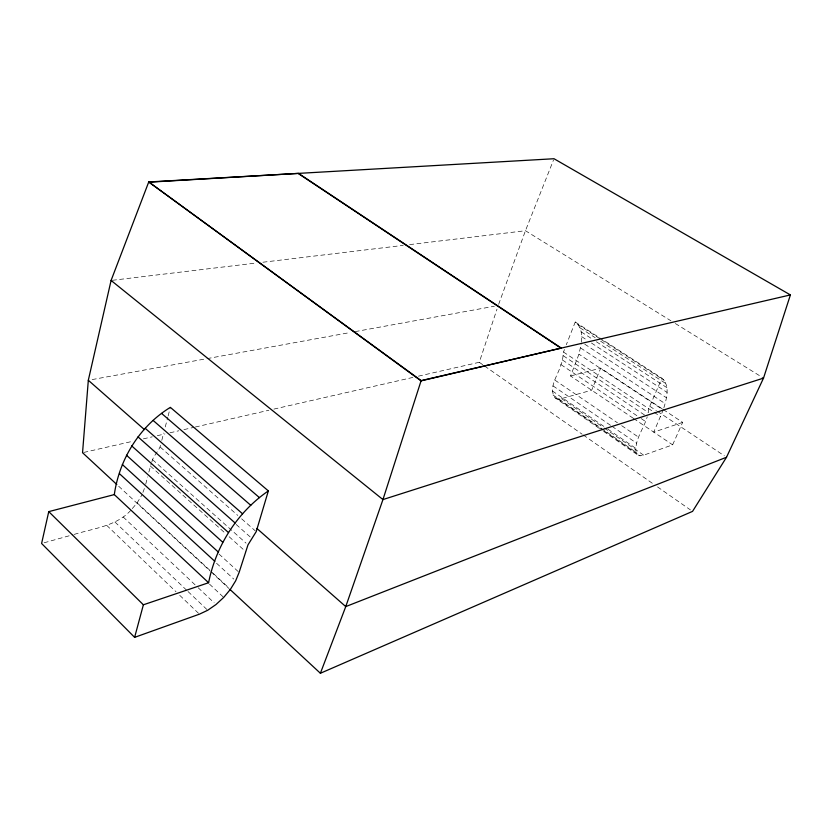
<?xml version="1.0" encoding="UTF-8"?>
<svg xmlns="http://www.w3.org/2000/svg" width="832" height="832" viewBox="0 0 832 832"><rect width="100%" height="100%" fill="white"/><g stroke="black" fill="none" stroke-linecap="round" stroke-linejoin="round"><path stroke-width="0.62" stroke-dasharray="4.16 3.12" d="M599.404 428.47L554.923 397.748C547.903 387.306 558.47 374.764 560.924 364.582C563.524 359.861 562.37 354.255 564.429 349.544M581.537 342.077C582.171 335.015 581.495 326.518 575.245 322.015L566.311 344.76M663.853 407.857C666.609 398.57 670.353 385.642 661.95 378.206L603.418 340.278M633.225 418.236L570.554 375.981L578.958 354.193L581.35 343.252M151.871 461.822C153.306 455.104 159.796 450.674 160.836 444.018M663.239 409.531L682.646 422.375L672.63 444.839L643.687 455.187L640.151 455.801L637.52 454.792L635.97 452.234C634.629 439.442 643.822 428.626 647.234 416.811M145.725 484.172L147.597 476.923M148.845 472.087L151.507 462.883M161.782 440.357L163.686 433.025M165.277 426.91L167.814 417.134M168.137 415.917L170.352 407.358M418.423 376.168L479.263 362.294L496.995 309.171M498.649 304.335L525.45 230.714L553.54 159.931M142.917 492.419L144.664 487.75M682.646 422.375L653.754 432.151L663.198 409.968L578.958 354.193M662.158 408.814L600.704 368.139L591.698 390.198L561.538 398.601L557.814 398.954L554.923 397.748M563.264 355.732L648.305 412.526L648.648 408.762L661.95 378.206M132.319 508.56L137.134 502.871L142.033 494.749M74.142 534.414C93.6 528.382 116.085 526.271 130.718 510.453M44.106 542.786L72.894 534.758M570.554 375.981L600.704 368.139M83.803 452.431L133.245 441.168M143.374 438.859L152.256 436.831M157.321 435.677L164.923 433.94M169.998 432.786L178.87 430.768M183.934 429.614L194.074 427.294M195.343 427.014L268.861 410.259M273.926 409.094L413.348 377.322M92.154 379.569L205.795 358.852M207.074 358.623L350.085 332.55M355.191 331.614L494.374 306.238M112.382 280.301L255.216 263.151M262.933 262.226L403.198 245.388M409.635 244.608L525.45 230.714L670.935 320.798M675.345 323.523L763.516 378.123M575.245 322.015L602.337 339.581M577.938 324.47L600.61 339.165M601.692 339.862L664.321 380.463M579.935 327.777L595.182 337.678M600.631 341.214L665.974 383.635M581.214 331.885L592.051 338.936M596.388 341.765L666.879 387.639M581.745 336.679L587.142 340.205M591.458 343.023L667.046 392.371M584.761 344.188L666.474 397.748M580.601 347.953L665.174 403.655M649.834 406.286L656.313 410.592M657.394 411.31L724.36 455.811M563.347 351.957L653.037 411.549M654.108 412.266L660.566 416.562M562.442 359.996L646.162 416.094M560.924 364.582L640.13 417.862M641.202 418.59L645.486 421.47M633.495 418.465L672.63 444.839M554.83 380.068L617.438 422.781M621.681 425.672L638.654 437.258M553.02 385.892L610.844 425.537M611.915 426.275L636.553 443.154M552.427 390.998L606.84 428.438M607.901 429.177L635.638 448.261M561.538 398.601L603.148 427.263M604.209 428.002L643.687 455.187M553.082 395.044L635.97 452.234M557.814 398.954L602.722 429.957M603.793 430.695L640.151 455.801M603.637 431.392L637.52 454.792M479.263 362.294L483.506 365.258M484.567 366.007L582.192 434.242M583.253 434.98L653.286 483.943M657.53 486.907L690.425 509.902M160.274 447.117L237.796 515.424M241.665 518.846L255.226 530.795M236.153 524.462L250.65 537.326M152.61 459.711L246.064 543.14M150.405 466.045L225.306 533.291M229.143 536.744L245.471 551.398M218.972 554.018L239.117 572.406M216.559 563.254L233.75 579.062M137.134 502.871L212.337 572.572M213.283 573.456L228.509 587.579M118.695 486.242L210.028 570.939M210.985 571.813L229.06 588.578M209.487 584.106L223.714 597.418M123.178 516.994L197.236 586.862M198.172 587.746L214.115 602.774M114.993 522.07L187.106 590.658M188.042 591.552L207.709 610.262M106.694 525.346L175.999 591.739M179.743 595.327L199.42 614.172"/><path stroke-width="1.25" d="M230.006 589.462L320.393 673.265L692.546 511.378L726.513 457.246L763.516 378.123L790.4 294.923L554.018 158.735L148.741 181.969L111.093 280.446L88.317 380.276L82.545 452.722L116.792 484.484M114.306 494.593L48.755 511.628L41.6 543.483L134.618 637.354L199.42 614.172L207.709 610.262L215.987 604.542L223.714 597.418L230.412 589.337L235.664 580.819L239.117 572.406L247.988 544.856L256.204 531.648L268.351 490.911L170.352 407.358C139.662 426.234 119.382 459.087 114.306 494.593L208.593 582.733C215.914 545.865 237.318 512.252 268.351 490.911M148.689 182.208L298.48 173.389L561.298 348.088L421.054 380.869L148.741 181.969L421.148 380.609L790.4 294.923M134.618 637.354L143.385 604.791L208.593 582.733M421.054 380.869L382.949 499.574L345.758 606.59L320.393 673.265M726.513 457.246L345.758 606.59L256.922 528.486M763.516 378.123L382.949 499.574L111.093 280.446M298.418 173.597L561.205 348.317M161.574 413.4L259.428 497.619M153.13 420.441L250.775 505.305M145.215 428.324L242.59 513.822M88.317 380.276L144.394 429.572M138.018 436.883L235.071 522.954M131.716 445.91L228.394 532.49M126.454 455.198L222.716 542.225M122.346 464.526L218.161 551.918M119.475 473.699L214.833 561.35M48.755 511.628L143.385 604.791"/></g></svg>
